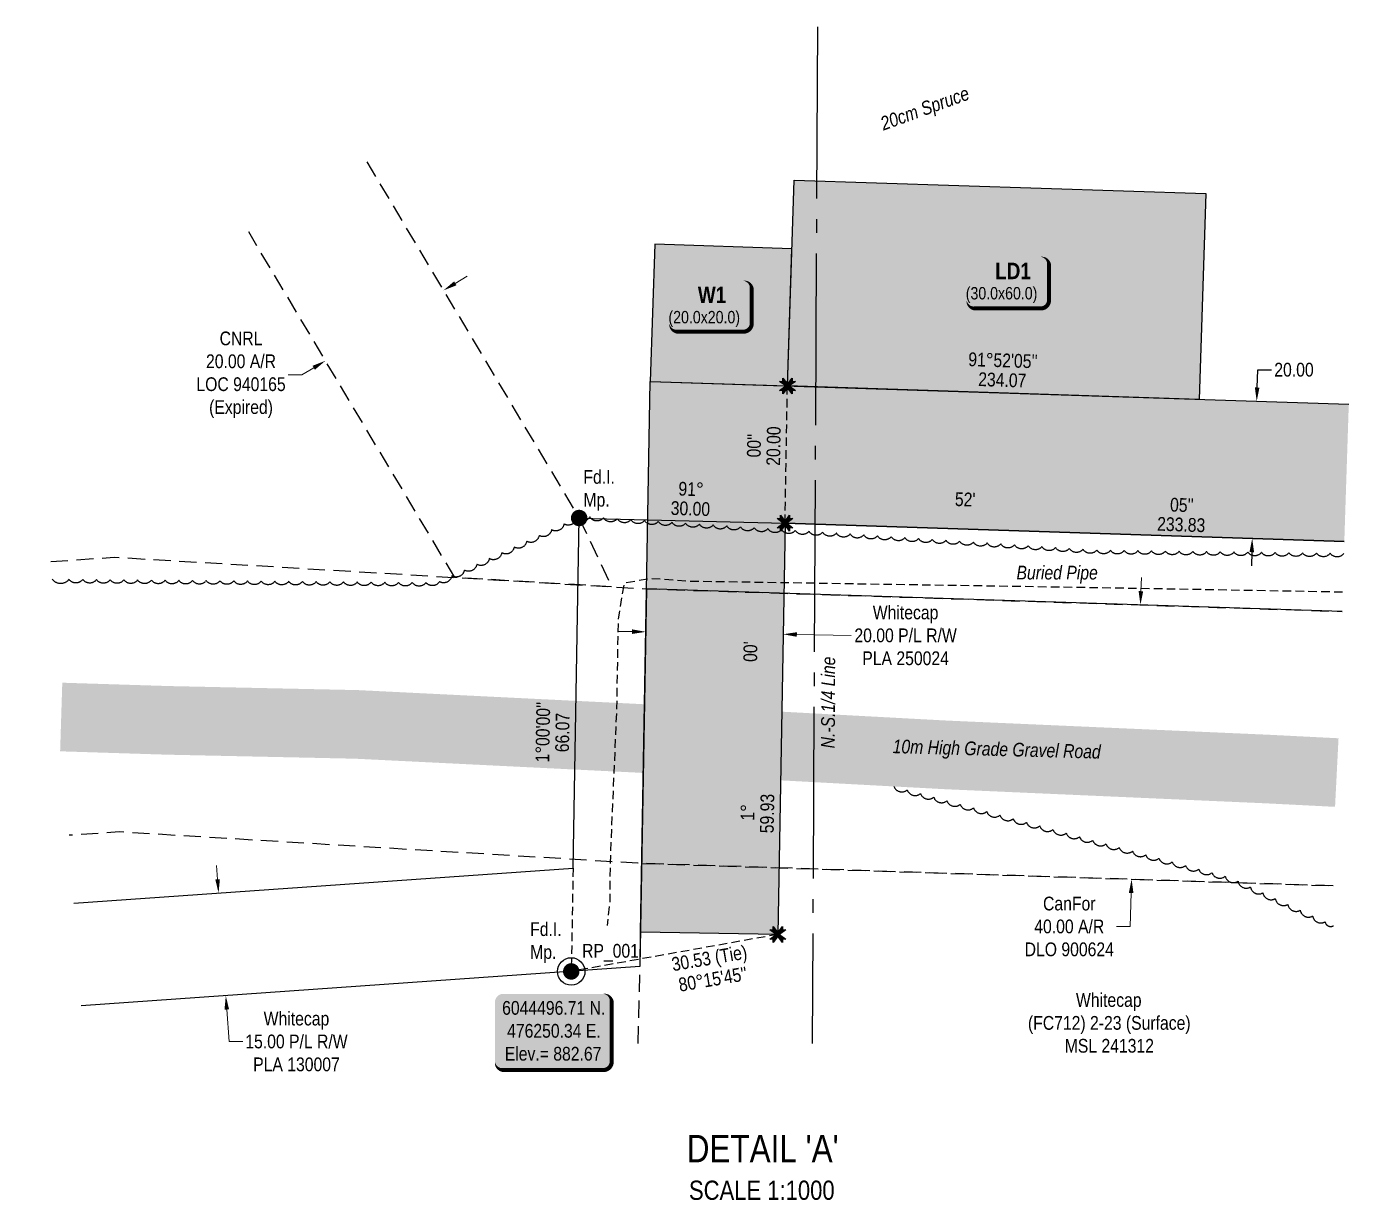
# Model space of a CAD drawing. Extents: x 474266 to 483948, y 6041075 to 6045149.
# Drawn here: x 474267 to 475245, y 6042500 to 6043355 of the extents above; entities that cross this region are included whole.
import ezdxf
from ezdxf.enums import TextEntityAlignment as Align

# ---------------------------------------------------------------- set-up
doc = ezdxf.new("R2010")
doc.units = 0
doc.header["$LTSCALE"] = 5
doc.header["$PDSIZE"] = 0.5
for name, pattern in [('0', [1, 1, 0]), ('foc-ACCESSROAD', [3.75, 2.5, -1.25]), ('foc-QUARTERLINE', [33, 25, -3, 2, -3]), ('foc-TIELINE', [1.875, 1.25, -0.625]), ('foc-TOPO', [1, 0.2, -0.8]), ('foc-TRAV', [1.875, 1.25, -0.625]), ('UG_PIPE', [1.875, 1.25, -0.625])]:
    doc.linetypes.add(name, pattern=pattern)
doc.layers.get('Defpoints').update_dxf_attribs({"color": 9})
for name, color, linetype in [('35', 37, 'Continuous'), ('AS-PIPE-UG', 44, 'UG_PIPE'), ('AS-PIPE-UG-T', 44, 'Continuous'), ('AS-ROADS', 254, 'Continuous'), ('C-RW', 13, 'Continuous'), ('C-WS', 13, 'foc-ACCESSROAD'), ('DETAIL-T', 7, 'Continuous'), ('F-AR', 190, 'foc-ACCESSROAD'), ('L-BD', 7, 'Continuous'), ('L-BD1', 253, 'Continuous'), ('L-MON', 1, 'Continuous'), ('L-QSEC', 8, 'foc-QUARTERLINE'), ('L-TIE', 7, 'foc-TIELINE'), ('P-PROPOSED', 10, 'Continuous'), ('P-PROPOSED-H', 21, 'Continuous'), ('P-TEMP-BLOCKS', 250, 'Continuous'), ('P-TEMP-H', 41, 'Continuous'), ('P-TEMP_LOG DECK', 46, 'Continuous'), ('P-TEMP_WORKSPACE', 46, 'Continuous'), ('P-TRAV', 4, 'foc-TRAV'), ('P-TXT', 4, 'Continuous'), ('T-BUSH', 110, '0'), ('T-BUSH-T', 110, 'Continuous'), ('T-GENERAL', 48, 'foc-TOPO')]:
    doc.layers.add(name, color=color, linetype=linetype)
doc.layers.add('C-RW-T', color=13, linetype='Continuous', lineweight=9)
doc.layers.add('F-AR-T', color=190, linetype='Continuous', lineweight=9)
doc.styles.add('80', font='ARIALN.TTF', dxfattribs={"height": 10})
doc.styles.add('80CG', font='ARIALN.TTF', dxfattribs={"height": 10})
doc.styles.add('80L', font='ARIALN.TTF', dxfattribs={"height": 10})
doc.styles.add('BOLD', font='ARIALNB.TTF')
doc.dimstyles.new('Compass 5 000', dxfattribs={"dimscale": 5, "dimtxt": 9, "dimasz": 2, "dimexe": 0.2, "dimexo": 0.0625, "dimgap": 0.5, "dimtad": 0, "dimtih": 1, "dimtoh": 1, "dimzin": 0, "dimdsep": 46, "dimtxsty": '80CG', "dimcen": 0.1, "dimse1": 1, "dimse2": 1, "dimclrd": 256, "dimclrt": 256, "dimaunit": 1, "dimadec": 4, "dimazin": 0, "dimtfac": 0.06, "dimtofl": 0, "dimtmove": 0, "dimatfit": 1, "dimfxl": 0.2, "dimtolj": 1, "dimtzin": 0, "dimlwd": -1, "dimarcsym": 0})

# ---------------------------------------------------------------- blocks, each defined once
blk = doc.blocks.new('fdia')
at = {"color": 255, "const_width": 1}
blk.add_lwpolyline([(-0.5, 0, 1), (0.5, 0, 1)], format="xyb", close=True, dxfattribs=at)
blk = doc.blocks.new('Fdiaa')
blk.add_blockref('fdia', (0, 0))
blk = doc.blocks.new('fdib')
at = {"color": 1, "const_width": 1.6}
blk.add_lwpolyline([(-0.3999999999996362, 0, 0.9999999999999998), (0.3999999999996362, 0, 1)], format="xyb", close=True, dxfattribs=at)
at = {"color": 1}
blk.add_circle((0, 0), 0.8, dxfattribs=at)
blk = doc.blocks.new('Fdibb')
blk.add_blockref('fdib', (0, 0))
blk = doc.blocks.new('fdicc')
for name in ['Fdibb', 'Fdiaa']:
    blk.add_blockref(name, (0, 0))
blk = doc.blocks.new('FDI')
blk.add_blockref('fdicc', (0, 0))
blk = doc.blocks.new('*U462')
at = {"true_color": 0xff8aff}
h = blk.add_hatch(color=211, dxfattribs=at)
edge = h.paths.add_edge_path()
edge.add_line((-23.99999999999998, -19.063582085073), (23.99999999999998, -19.063582085073))
edge.add_arc((23.99999999999999, -13.06358208507299), 6.000000000000004, 269.9999999999999, 359.9999999999999)
edge.add_line((29.99999999999999, -13.063582085073), (29.99999999999998, 12.5))
edge.add_arc((23.99999999999998, 12.5), 6, 0, 90)
edge.add_line((23.99999999999998, 18.5), (-23.99999999999998, 18.5))
edge.add_arc((-23.99999999999998, 12.5), 6, 90, 180)
edge.add_line((-29.99999999999998, 12.5), (-29.99999999999998, -13.063582085073))
edge.add_arc((-23.99999999999998, -13.063582085073), 5.999999999999996, 180, 269.9999999999999)
at = {"color": 250, "flags": 128}
blk.add_lwpolyline([(-23.99999999999998, -19.063582085073, 3, 3, 0), (23.99999999999998, -19.063582085073, 3, 3, 0.414213562373095), (29.99999999999999, -13.063582085073, 3, 3, 0), (29.99999999999998, 12.5, 3, 0, 0.414213562373095), (23.99999999999998, 18.5, 0, 0, 0), (-23.99999999999998, 18.5, 0, 0, 0.414213562373095), (-29.99999999999998, 12.5, 0, 0, 0), (-29.99999999999998, -13.063582085073, 0, 3, 0.414213562373095)], format="xyseb", close=True, dxfattribs=at)
at = {"flags": 128}
blk.add_lwpolyline([(11.98110648809906, -12.73524397227385, 0, 7.5, 0), (-3.398394867633905e-15, -3.944304526105059e-31, 0, 0, 0)], format="xyseb", dxfattribs=at)
at = {"color": 250}
for tag, p, height, style in [('TEMP_AREA_W1_001', (-9.212824010914055, 2.244292974654144), 12, 'BOLD'), ('ENTER_TEXT_001', (-30.65893587994544, -12.47010782646594), 9, '80')]:
    blk.add_attdef(tag, p, '', height=height, dxfattribs=dict(at, style=style))
blk = doc.blocks.new('*U461')
at = {"true_color": 0xff8aff}
h = blk.add_hatch(color=211, dxfattribs=at)
edge = h.paths.add_edge_path()
edge.add_line((-23.99999999999998, -18.54653462115676), (23.99999999999998, -18.54653462115676))
edge.add_arc((23.99999999999999, -12.54653462115676), 6.000000000000004, 269.9999999999999, 359.9999999999999)
edge.add_line((29.99999999999999, -12.54653462115676), (29.99999999999998, 12.5))
edge.add_arc((23.99999999999998, 12.5), 6, 0, 90)
edge.add_line((23.99999999999998, 18.5), (-23.99999999999998, 18.5))
edge.add_arc((-23.99999999999998, 12.5), 6, 90, 180)
edge.add_line((-29.99999999999998, 12.5), (-29.99999999999998, -12.54653462115676))
edge.add_arc((-23.99999999999998, -12.54653462115676), 5.999999999999996, 180, 269.9999999999999)
at = {"color": 250, "flags": 128}
blk.add_lwpolyline([(-23.99999999999998, -18.54653462115676, 3, 3, 0), (23.99999999999998, -18.54653462115676, 3, 3, 0.414213562373095), (29.99999999999999, -12.54653462115676, 3, 3, 0), (29.99999999999998, 12.5, 3, 0, 0.414213562373095), (23.99999999999998, 18.5, 0, 0, 0), (-23.99999999999998, 18.5, 0, 0, 0.414213562373095), (-29.99999999999998, 12.5, 0, 0, 0), (-29.99999999999998, -12.54653462115676, 0, 3, 0.414213562373095)], format="xyseb", close=True, dxfattribs=at)
at = {"flags": 128}
blk.add_lwpolyline([(14.59638179047706, -8.169087392160979, 0, 7.499999999999999, 0), (-3.398394867633905e-15, -3.944304526105059e-31, 0, 0, 0)], format="xyseb", dxfattribs=at)
at = {"color": 250}
for tag, p, height, style in [('TEMP_AREA_W1_001', (-9.212824010914055, 2.244292974654144), 12, 'BOLD'), ('ENTER_TEXT_001', (-30.65893587994544, -12.47010782646594), 9, '80')]:
    blk.add_attdef(tag, p, '', height=height, dxfattribs=dict(at, style=style))
blk = doc.blocks.new('*D463')
at = {"layer": 'Defpoints', "color": 0, "transparency": 16777216}
for p in [(474538.038735053, 6043216.008201455), (474452.1661944874, 6043164.785791829), (474483.9261412234, 6043111.541375284)]:
    blk.add_point(p, dxfattribs=at)
at = {"layer": 'F-AR-T', "transparency": 16777216}
for p, q in [((474578.3868683716, 6043167.886582117), (474586.9750549537, 6043173.009379325)), ((474475.3379546413, 6043106.418578076), (474466.7497680574, 6043101.295780867)), ((474466.7497680574, 6043101.295780867), (474456.7497680569, 6043101.295780867))]:
    blk.add_line(p, q, dxfattribs=at)
for points in [[(474577.5330688367, 6043169.317946548), (474579.2406679066, 6043166.455217686), (474569.7986817895, 6043162.763784909)], [(474474.4841551064, 6043107.849942507), (474476.1917541763, 6043104.987213646), (474483.9261412234, 6043111.541375284)]]:
    blk.add_solid(points, dxfattribs=at)
at = {"layer": 'F-AR-T', "transparency": 16777216, "insert": (474422.4148430913, 6043101.295780868), "char_height": 10, "attachment_point": 5, "style": '80CG'}
blk.add_mtext('\\A1;CNRL\\P20.00 A/R\\PLOC 940165\\P(Expired)', dxfattribs=at)
blk = doc.blocks.new('*D464')
at = {"layer": 'Defpoints', "color": 0, "transparency": 16777216}
for p in [(474947.2453943085, 6042937.964466412), (474940.7976373789, 6042738.218629106), (475070.7241701185, 6042734.024625801)]:
    blk.add_point(p, dxfattribs=at)
at = {"layer": 'F-AR-T', "transparency": 16777216}
for p, q in [((475077.4945570665, 6042943.765257246), (475077.8171870849, 6042953.760051385)), ((475070.4015401001, 6042724.029831663), (475069.6126846004, 6042699.591782274)), ((475069.6126846004, 6042699.591782274), (475059.6126846004, 6042699.591782274))]:
    blk.add_line(p, q, dxfattribs=at)
for points in [[(475075.8287580434, 6042943.819028916), (475079.1603560896, 6042943.711485576), (475077.1719270481, 6042933.770463107)], [(475068.735741077, 6042724.083603333), (475072.0673391232, 6042723.976059993), (475070.7241701185, 6042734.024625801)]]:
    blk.add_solid(points, dxfattribs=at)
at = {"layer": 'F-AR-T', "transparency": 16777216, "insert": (475025.3425618178, 6042699.591782274), "char_height": 10, "attachment_point": 5, "style": '80CG'}
blk.add_mtext('\\A1;CanFor\\P40.00 A/R\\PDLO 900624', dxfattribs=at)
blk = doc.blocks.new('*D465')
at = {"layer": 'C-RW-T', "transparency": 16777216}
for p, q in [((474405.3655132428, 6042733.934232297), (474404.6623561357, 6042743.909480168)), ((474412.0433751137, 6042639.199603665), (474413.6901565494, 6042615.837750611)), ((474413.6901565494, 6042615.837750611), (474423.6901565494, 6042615.837750611))]:
    blk.add_line(p, q, dxfattribs=at)
for points in [[(474407.0280545545, 6042734.051425149), (474403.702971931, 6042733.817039447), (474406.0686703499, 6042723.958984426)], [(474413.7059164254, 6042639.316796516), (474410.3808338019, 6042639.082410814), (474411.3402180066, 6042649.174851536)]]:
    blk.add_solid(points, dxfattribs=at)
at = {"layer": 'Defpoints', "color": 0, "transparency": 16777216}
for p in [(474562.5279428592, 6042734.987828107), (474567.799490516, 6042660.203695216), (474411.3402180066, 6042649.174851536)]:
    blk.add_point(p, dxfattribs=at)
at = {"layer": 'C-RW-T', "transparency": 16777216, "insert": (474462.7761047081, 6042615.837750612), "char_height": 10, "attachment_point": 5, "style": '80CG'}
blk.add_mtext('\\A1;Whitecap\\P15.00 P/L R/W\\PPLA 130007', dxfattribs=at)
blk = doc.blocks.new('TEMP')
h = blk.add_hatch(color=255)
h.dxf.hatch_style = 1
h.paths.add_polyline_path([(-5.274161e-10, 0.2514284397220763), (-0.6656854269836912, 1.152061669657268), (-0.6656854269836914, 0.6656854303339061), (-1.152061663105632, 0.6656854303339061), (-0.2514284404497629, 5.273253e-10), (-1.152061661774314, -0.665685419564579), (-0.6656854224511335, -0.6656854195645793), (-0.6656854224511335, -1.152061655686338), (-5.273251e-10, -0.2514284436956587), (0.6656854183820542, -1.152061663420681), (0.6656854183820542, -0.6656854208922597), (1.152061656810019, -0.6656854053035205), (0.2514284429676993, 5.273253e-10), (1.152061671303363, 0.6656854258011663), (0.6656854287749412, 0.6656854258011663), (0.6656854131859291, 1.15206166422904)])
h.paths.add_polyline_path([(0.5656854229146121, 0.8485281473411305), (0.5656854319800914, 0.5656854258011663), (0.8485281444547581, 0.5656854258011663), (0.0831890339399251, 0), (0.8485281399220186, -0.5656854150320215), (0.5656854183820542, -0.5656854240973189), (0.5656854183820542, -0.8485281365719859), (0, -0.08318903609469999), (-0.5656854224511337, -0.8485281320390644), (-0.5656854224511337, -0.5656854195645792), (-0.8485281349258001, -0.5656854195645794), (-0.0831890328488955, 0), (-0.8485281394583584, 0.5656854303339058), (-0.5656854269836913, 0.5656854303339061), (-0.5656854269836913, 0.8485281428085727), (0, 0.0831890306941206)], flags=16)
h = blk.add_hatch(color=1)
h.dxf.hatch_style = 1
h.paths.add_polyline_path([(0, 0.0831890306941205), (-0.5656854269836911, 0.8485281428085727), (-0.5656854269836912, 0.5656854303339061), (-0.8485281394583578, 0.5656854303339061), (-0.0831890328488953, -1e-16), (-0.8485281349258001, -0.5656854195645793), (-0.5656854224511337, -0.5656854195645793), (-0.5656854224511337, -0.848528132039064), (0, -0.08318903609469999), (0.5656854183820542, -0.8485281365719856), (0.5656854183820542, -0.5656854240973191), (0.8485281399220184, -0.5656854150320213), (0.0831890339399251, -1e-16), (0.8485281444547581, 0.5656854258011663), (0.5656854319800914, 0.5656854258011663), (0.5656854229146121, 0.8485281473411308)])
at = {"color": 1}
for p, q in [((-0.0831890328488953, 0), (0.0831890339399252, 0)), ((0, 0.0831890306941205), (0, -0.08318903609469999))]:
    blk.add_line(p, q, dxfattribs=at)
at = {"color": 255, "flags": 128}
blk.add_lwpolyline([(-0.251428440449763, 5.27325e-10), (-1.152061663105632, 0.6656854303339061), (-0.6656854269836914, 0.6656854303339061), (-0.6656854269836914, 1.152061669657268), (-5.274159999999999e-10, 0.2514284397220763), (0.6656854131859291, 1.15206166422904), (0.6656854287749412, 0.6656854258011663), (1.152061671303363, 0.6656854258011663), (0.2514284429676991, 5.27325e-10), (1.152061656810019, -0.6656854053035204), (0.6656854183820542, -0.6656854208922596), (0.6656854183820542, -1.152061663420681), (-5.27325e-10, -0.2514284436956586), (-0.6656854224511335, -1.152061655686338), (-0.6656854224511335, -0.6656854195645793), (-1.152061661774314, -0.6656854195645793)], close=True, dxfattribs=at)
at = {"color": 1, "flags": 128}
blk.add_lwpolyline([(-0.0831890328488953, 0), (-0.8485281394583578, 0.5656854303339061), (-0.5656854269836913, 0.5656854303339061), (-0.5656854269836913, 0.8485281428085727), (0, 0.0831890306941205), (0.5656854229146121, 0.8485281473411305), (0.5656854319800914, 0.5656854258011663), (0.8485281444547581, 0.5656854258011663), (0.0831890339399252, 0), (0.8485281399220184, -0.5656854150320214), (0.5656854183820542, -0.5656854240973189), (0.5656854183820542, -0.8485281365719856), (0, -0.08318903609469999), (-0.5656854224511335, -0.848528132039064), (-0.5656854224511335, -0.5656854195645792), (-0.8485281349258001, -0.5656854195645792)], close=True, dxfattribs=at)
blk = doc.blocks.new('*D564')
at = {"layer": 'Defpoints', "color": 0, "transparency": 16777216}
for p in [(475161.7921427728, 6043082.043073703), (475169.7410726629, 6043081.783894682), (475166.4839637379, 6042981.889503478)]:
    blk.add_point(p, dxfattribs=at)
at = {"layer": 'P-TXT', "transparency": 16777216}
for p, q in [((475162.1180248285, 6043092.037762336), (475162.5391341242, 6043104.953037109)), ((475162.5391341242, 6043104.953037109), (475172.5391341242, 6043104.953037109)), ((475158.2091517923, 6042972.153993865), (475157.8832697367, 6042962.159305231))]:
    blk.add_line(p, q, dxfattribs=at)
for points in [[(475160.4522433894, 6043092.092076013), (475163.7838062674, 6043091.983448661), (475161.7921427728, 6043082.043073703)], [(475156.5433703533, 6042972.208307541), (475159.8749332313, 6042972.099680189), (475158.535033848, 6042982.148682498)]]:
    blk.add_solid(points, dxfattribs=at)
at = {"layer": 'P-TXT', "transparency": 16777216, "insert": (475188.9306757345, 6043104.953037109), "char_height": 10, "attachment_point": 5, "style": '80CG'}
blk.add_mtext('\\A1;20.00', dxfattribs=at)
blk = doc.blocks.new('*U577')
h = blk.add_hatch(color=254)
edge = h.paths.add_edge_path()
edge.add_line((-36.49999999999998, -28.5), (36.49999999999998, -28.5))
edge.add_arc((36.49999999999999, -22.49999999999999), 6.000000000000007, 269.9999999999999, 359.9999999999999)
edge.add_line((42.49999999999999, -22.5), (42.49999999999999, 21))
edge.add_arc((36.49999999999999, 20.99999999999999), 6.000000000000007, 6.785183320455494e-14, 90.00000000000007)
edge.add_line((36.49999999999998, 27), (-36.49999999999998, 27))
edge.add_arc((-36.49999999999999, 20.99999999999999), 6.000000000000007, 89.99999999999993, 179.9999999999999)
edge.add_line((-42.49999999999999, 21), (-42.49999999999999, -22.5))
edge.add_arc((-36.49999999999999, -22.49999999999999), 6.000000000000007, 180, 270.0000000000001)
at = {"color": 1, "flags": 128}
blk.add_lwpolyline([(-36.49999999999998, -28.5, 3, 3, 0), (36.49999999999998, -28.5, 3, 3, 0.4142135623730951), (42.49999999999999, -22.5, 3, 3, 0), (42.49999999999999, 21, 3, 0, 0.4142135623730951), (36.49999999999998, 27, 0, 0, 0), (-36.49999999999998, 27, 0, 0, 0.4142135623730951), (-42.49999999999999, 21, 0, 0, 0), (-42.49999999999999, -22.5, 0, 3, 0.4142135623730951)], format="xyseb", close=True, dxfattribs=at)
blk.add_lwpolyline([(41.58998544887412, 18.08389513065439, 0, 10, 0), (0, 0, 5, 5, 0)], format="xyseb", dxfattribs=at)
at = {"color": 1, "style": '80'}
blk.add_attdef('ENTER_TEXT_001', (-35.98567530695772, -4.996589358799454), '', height=10, dxfattribs=at)
blk = doc.blocks.new('*D619')
at = {"layer": 'C-RW-T', "transparency": 16777216}
for p, q in [((474707.1029048976, 6042914.305993397), (474697.1044267948, 6042914.480451492)), ((474827.0321271245, 6042912.213412569), (474866.648846368, 6042911.522161632))]:
    blk.add_line(p, q, dxfattribs=at)
for points in [[(474707.1319812468, 6042915.972406414), (474707.0738285485, 6042912.639580379), (474717.1013830005, 6042914.131535302)], [(474827.0612034736, 6042913.879825586), (474827.0030507754, 6042910.546999551), (474817.0336490217, 6042912.387870663)]]:
    blk.add_solid(points, dxfattribs=at)
at = {"layer": 'Defpoints', "color": 0, "transparency": 16777216}
for p in [(474717.2776019107, 6042924.230928625), (474817.2098679319, 6042922.487263985), (474817.0336490217, 6042912.387870663)]:
    blk.add_point(p, dxfattribs=at)
at = {"layer": 'C-RW-T', "transparency": 16777216, "insert": (474906.1884098059, 6042911.522161632), "char_height": 10, "attachment_point": 5, "style": '80CG'}
blk.add_mtext('\\A1;Whitecap\\P20.00 P/L R/W\\PPLA 250024', dxfattribs=at)

msp = doc.modelspace()

# ---------------------------------------------------------------- hatches: boundary and pattern name
at = {"layer": 'P-PROPOSED-H'}
h = msp.add_hatch(color=256, dxfattribs=at)
h.dxf.hatch_style = 1
h.paths.add_polyline_path([(475225.5611542136, 6042979.963260734), (474818.444351245, 6042993.237517221), (474813.2199607783, 6042693.819173628), (474713.2876947565, 6042695.562838282), (474720.2823637144, 6043096.438731166), (475228.8182631385, 6043079.857651921)])
at = {"layer": 'P-TEMP-H'}
h = msp.add_hatch(color=256, dxfattribs=at)
h.dxf.hatch_style = 1
h.paths.add_polyline_path([(474820.1767549502, 6043093.181622236), (474825.0624183536, 6043243.023209096), (475124.7455920545, 6043233.251882311), (475119.8599286524, 6043083.410295466)])
h = msp.add_hatch(color=256, dxfattribs=at)
h.dxf.hatch_style = 1
h.paths.add_polyline_path([(474720.2823637144, 6043096.438731166), (474820.1767549502, 6043093.181622236), (474823.4338638778, 6043193.076013471), (474723.5394726421, 6043196.333122401)])

# ---------------------------------------------------------------- linework, layer by layer
at = {"layer": '35', "color": 3}
msp.add_circle((474662.8062399742, 6042666.900738931), 9.994747700000143, dxfattribs=at)
at = {"layer": 'AS-PIPE-UG', "flags": 128}
msp.add_lwpolyline([(475224.3554198467, 6042943.038423692), (475034.7512399742, 6042946.380738958), (474748.0312399741, 6042950.930738965), (474720.2362399743, 6042952.920738951), (474701.196239974, 6042949.445738957), (474696.8962399741, 6042922.785738941), (474695.7962399741, 6042858.690738954), (474693.7062399755, 6042809.275738948), (474691.7862399741, 6042763.930738946), (474691.0462399746, 6042743.080738944), (474690.8962399738, 6042718.115738964), (474688.9462399743, 6042700.370738945)], dxfattribs=at)
at = {"layer": 'AS-ROADS', "const_width": 49.97373850000076, "flags": 128}
msp.add_lwpolyline([(475220.089517201, 6042811.694470739), (475170.2862399742, 6042814.220738946), (474935.7512399738, 6042824.550738933), (474710.666239974, 6042836.680738954), (474506.4912399741, 6042846.755738932), (474369.3012399744, 6042849.690738957), (474291.5166626031, 6042852.137093376)], dxfattribs=at)
at = {"layer": 'C-RW'}
for points in [[(474300.7815218841, 6042716.562381716), (474664.1190366407, 6042742.139258303), (474668.5662399745, 6042997.015738966), (474818.444351245, 6042993.237517273), (475225.5611542136, 6042979.963260751)], [(475223.8987882392, 6042928.979077909), (474717.6473457363, 6042945.42155066), (474712.8491351589, 6042670.428272073), (474306.0548306772, 6042641.753264693)]]:
    msp.add_lwpolyline(points, dxfattribs=at)
at = {"layer": 'C-WS', "flags": 128}
msp.add_lwpolyline([(474711.5026725129, 6042614.489935424), (474712.8491351589, 6042670.428272073), (474714.1596228508, 6042745.534460331), (475217.413098358, 6042729.289535642)], dxfattribs=at)
at = {"layer": 'F-AR'}
msp.add_lwpolyline([(474513.9213651911, 6043256.471107864), (474668.5662399745, 6042997.015738966), (474692.1450452928, 6042946.941161337), (474578.0539098515, 6042953.739532587), (474428.0179174282, 6043205.269515936)], dxfattribs=at)
at = {"layer": 'F-AR', "flags": 128}
for points in [[(474283.9252390141, 6042965.268940985), (474330.1369819288, 6042968.512208026), (474717.6473457363, 6042945.42155066), (475223.8987882392, 6042928.979077909)], [(475217.4098484322, 6042729.189472843), (474711.1584059297, 6042745.631945614), (474333.7701359857, 6042768.44231414), (474297.2970158407, 6042765.994878578)]]:
    msp.add_lwpolyline(points, dxfattribs=at)
at = {"layer": 'L-QSEC'}
msp.add_line((474841.9987822191, 6043354.608605715), (474838.2337112367, 6042614.489935425), dxfattribs=at)
at = {"layer": 'L-TIE'}
msp.add_line((474813.2199607783, 6042693.81917368), (474662.8062399742, 6042666.900738931), dxfattribs=at)
at = {"layer": 'P-PROPOSED', "flags": 128}
msp.add_lwpolyline([(475225.5611542136, 6042979.963260751), (474818.444351245, 6042993.237517273), (474813.2199607783, 6042693.81917368), (474713.2876947565, 6042695.562838299), (474720.2823637144, 6043096.438731218), (475228.8182631385, 6043079.857651973)], dxfattribs=at)
at = {"layer": 'P-TEMP_LOG DECK'}
msp.add_lwpolyline([(474820.1767549502, 6043093.181622288), (474825.0624183536, 6043243.023209131), (475124.7455920545, 6043233.251882346), (475119.8599286524, 6043083.410295518)], close=True, dxfattribs=at)
at = {"layer": 'P-TEMP_WORKSPACE'}
msp.add_lwpolyline([(474720.2823637144, 6043096.438731218), (474820.1767549502, 6043093.181622288), (474823.4338638778, 6043193.076013506), (474723.5394726421, 6043196.333122453)], close=True, dxfattribs=at)
at = {"layer": 'P-TRAV'}
for p, q in [((474818.444351245, 6042993.237517273), (474820.1882159365, 6043093.181248603)), ((474664.1190366402, 6042742.139258303), (474662.8062399742, 6042666.900738931))]:
    msp.add_line(p, q, dxfattribs=at)
at = {"layer": 'T-BUSH', "flags": 128}
for points in [[(475225.214283684, 6042971.243804644, -0.52056705), (475215.2204325869, 6042971.377677117, -0.52056705), (475205.2265814896, 6042971.511549543, -0.52056705), (475195.2327303923, 6042971.645422015, -0.52056705), (475185.2388792965, 6042971.779294441, -0.52056705), (475175.2450281978, 6042971.91316689, -0.52056705), (475165.2511771006, 6042972.04703934, -0.52056705), (475155.2573260033, 6042972.180911789, -0.52056705), (475145.2634749061, 6042972.314784262, -0.52056705), (475135.2696238089, 6042972.448656688, -0.52056705), (475125.2757727116, 6042972.582529161, -0.52056705), (475115.2819216143, 6042972.716401586, -0.52056705), (475105.2880705171, 6042972.850274035, -0.52056705), (475095.2942194198, 6042972.984146485, -0.52056705), (475085.3003683226, 6042973.118018934, -0.52056705), (475075.3065172268, 6042973.251891407, -0.52056705), (475065.3126661281, 6042973.385763832, -0.52056705), (475055.3188150309, 6042973.519636306, -0.52056705), (475045.3249639336, 6042973.653508731, -0.52056705), (475035.3495117803, 6042974.252925924, -0.52056705), (475025.3762663563, 6042974.908179537, -0.52056705), (475015.4030209322, 6042975.563433152, -0.52056705), (475005.4297755082, 6042976.218686765, -0.52056705), (474995.4565300841, 6042976.873940379, -0.52056705), (474985.4832846601, 6042977.529193993, -0.52056705), (474975.5100392361, 6042978.184447631, -0.52056705), (474965.5367938135, 6042978.839701245, -0.52056705), (474955.563548388, 6042979.494954859, -0.52056705), (474945.590302964, 6042980.150208472, -0.52056705), (474935.6170575399, 6042980.805462087, -0.52056705), (474925.6438121159, 6042981.4607157, -0.52056705), (474915.6705666918, 6042982.115969314, -0.52056705), (474905.6973212679, 6042982.771222929, -0.52056705), (474895.7240758438, 6042983.426476519, -0.52056705), (474885.7508304197, 6042984.081730133, -0.52056705), (474875.7775849957, 6042984.736983746, -0.52056705), (474865.8043395716, 6042985.392237361, -0.52056705), (474855.8310941476, 6042986.047490974, -0.52056705), (474845.8578487236, 6042986.702744588, -0.52056705), (474835.8846032995, 6042987.357998202, -0.52056705), (474825.9113578755, 6042988.013251816, -0.52056705), (474815.9381124515, 6042988.668505429, -0.52056705), (474805.9648670289, 6042989.323759044, -0.52056705), (474795.9916216034, 6042989.979012657, -0.52056705), (474786.0183761793, 6042990.634266271, -0.52056705), (474776.0451307553, 6042991.289519886, -0.52056705), (474766.0718853312, 6042991.944773523, -0.52056705), (474756.0986399073, 6042992.600027137, -0.52056705), (474746.1253944832, 6042993.255280751, -0.52056705), (474736.1521490591, 6042993.910534365, -0.52056705), (474726.1789036351, 6042994.565787978, -0.52056705), (474716.2056582111, 6042995.221041593, -0.52056705), (474706.232412787, 6042995.876295206, -0.52056705), (474696.259167363, 6042996.53154882, -0.52056705), (474686.285921939, 6042997.186802411, -0.52056705), (474676.3126765164, 6042997.842056025, -0.52056705), (474666.6418840596, 6042996.871532766, -0.52056705), (474657.5715273764, 6042992.673484287, -0.52056705), (474648.5011706947, 6042988.475435762, -0.52056705), (474639.43081401, 6042984.27738726, -0.52056705), (474630.3604573268, 6042980.079338757, -0.52056705), (474621.2901006436, 6042975.881290256, -0.52056705), (474612.2197439604, 6042971.683241777, -0.52056705), (474603.1493872771, 6042967.485193252, -0.52056705), (474594.079030594, 6042963.287144773, -0.52056705), (474585.0086739107, 6042959.089096247, -0.52056705), (474575.9383172275, 6042954.891047769, -0.52056705), (474566.8679605443, 6042950.692999243, -0.52056705), (474557.0426104436, 6042950.00091659, -0.52056705), (474547.0482913397, 6042950.093475951, -0.52056705), (474537.0539722357, 6042950.186035335, -0.52056705), (474527.0596531318, 6042950.278594672, -0.52056705), (474517.0653340278, 6042950.371154033, -0.52056705), (474507.0710149239, 6042950.463713417, -0.52056705), (474497.07669582, 6042950.556272754, -0.52056705), (474487.082376716, 6042950.648832138, -0.52056705), (474477.0880576121, 6042950.741391499, -0.52056705), (474467.0937385081, 6042950.833950835, -0.52056705), (474457.0994194042, 6042950.926510219, -0.52056705), (474447.1051003003, 6042951.01906958, -0.52056705), (474437.1107811963, 6042951.111628917, -0.52056705), (474427.1164620924, 6042951.204188301, -0.52056705), (474417.1221429884, 6042951.296747657, -0.52056705), (474407.1278238845, 6042951.389306999, -0.52056705), (474397.1335047805, 6042951.481866383, -0.52056705), (474387.1391856766, 6042951.57442572, -0.52056705), (474377.1448665726, 6042951.666985081, -0.52056705), (474367.1505474702, 6042951.759544465, -0.52056705), (474357.1562283647, 6042951.852103801, -0.52056705), (474347.1619092623, 6042951.944663162, -0.52056705), (474337.1675901568, 6042952.037222547, -0.52056705), (474327.1732710544, 6042952.129781883, -0.52056705), (474317.178951949, 6042952.222341244, -0.52056705), (474307.1846328465, 6042952.314900628, -0.52056705), (474297.1903137411, 6042952.407459965, -0.52056705), (474285.0096669686, 6042952.520267338, -0.52056705)], [(474897.7424303729, 6042801.609644241, 0.52056705), (474907.3881137259, 6042798.991290872, 0.52056705), (474917.0337970789, 6042796.372937527, 0.52056705), (474926.679480432, 6042793.754584181, 0.52056705), (474936.325163785, 6042791.136230861, 0.52056705), (474945.9708471381, 6042788.517877492, 0.52056705), (474955.6165304911, 6042785.899524147, 0.52056705), (474965.2622138442, 6042783.281170801, 0.52056705), (474974.9078971972, 6042780.66281748, 0.52056705), (474984.5535805502, 6042778.044464111, 0.52056705), (474994.1992639033, 6042775.426110766, 0.52056705), (475003.8449472563, 6042772.807757421, 0.52056705), (475013.4906306093, 6042770.1894041, 0.52056705), (475023.1363139639, 6042767.571050731, 0.52056705), (475032.7819973154, 6042764.952697386, 0.52056705), (475042.4276806684, 6042762.334344041, 0.52056705), (475052.0733640215, 6042759.715990719, 0.52056705), (475061.7190473745, 6042757.097637352, 0.52056705), (475071.3647307276, 6042754.479284006, 0.52056705), (475081.0104140806, 6042751.860930685, 0.52056705), (475090.6560974336, 6042749.24257734, 0.52056705), (475100.3017807867, 6042746.624223971, 0.52056705), (475109.9474641397, 6042744.005870625, 0.52056705), (475119.5931474927, 6042741.387517304, 0.52056705), (475129.2388308458, 6042738.76916396, 0.52056705), (475138.8845141988, 6042736.150810591, 0.52056705), (475148.1750905209, 6042732.561866209, 0.52056705), (475157.2330669827, 6042728.337171664, 0.52056705), (475166.2910434445, 6042724.112477094, 0.52056705), (475175.3490199063, 6042719.887782549, 0.52056705), (475184.4069963681, 6042715.663088003, 0.52056705), (475193.4649728299, 6042711.438393481, 0.52056705), (475202.5229492916, 6042707.213698936, 0.52056705), (475211.5809257535, 6042702.989004366, 0.52056705), (475217.6461592457, 6042700.160143089, 0.52056705)]]:
    msp.add_lwpolyline(points, format="xyb", dxfattribs=at)

# ---------------------------------------------------------------- block references
at = {"layer": 'DETAIL-T'}
ref = msp.add_blockref('*U577', (474649.7669808376, 6042623.598157448), dxfattribs=dict(at, xscale=0.99947477, yscale=0.99947477, zscale=0.99947477))
ref.add_attrib('ENTER_TEXT_001', '6044496.71 N.', (474612.4912079523, 6042635.364370776), dxfattribs={"layer": '0', "color": 1, "height": 9.994747700000074, "style": '80'})
ref.add_attrib('ENTER_TEXT_002', '476250.34 E.', (474616.1284507204, 6042618.665551745), dxfattribs={"layer": '0', "color": 1, "height": 9.994747700000074, "style": '80'})
ref.add_attrib('ENTER_TEXT_003', 'Elev.= 882.67', (474614.4103904063, 6042601.966732714), dxfattribs={"layer": '0', "color": 1, "height": 9.994747700000074, "style": '80'})
at = {"layer": 'L-MON'}
for name, p, xscale, yscale, zscale in [('TEMP', (474820.1767549502, 6043093.181622288), 4.997373850000048, 4.997373850000048, 4.997373850000048), ('FDI', (474668.5662399745, 6042997.015738966), 4.997373850000066, 4.997373850000066, 4.997373850000066), ('TEMP', (474818.444351245, 6042993.237517273), 4.997373850000026, 4.997373850000026, 4.997373850000026), ('TEMP', (474813.2199607783, 6042693.81917368), 4.997373850000048, 4.997373850000048, 4.997373850000048), ('FDI', (474662.8062399742, 6042666.900738931), 4.997373850000066, 4.997373850000066, 4.997373850000066)]:
    msp.add_blockref(name, p, dxfattribs=dict(at, xscale=xscale, yscale=yscale, zscale=zscale))
at = {"layer": 'P-TEMP-BLOCKS', "xscale": 0.99947477, "yscale": 0.99947477, "zscale": 0.99947477}
for name, p, values in [('*U462', (474980.635724227, 6043168.66637308), {'TEMP_AREA_W1_001': 'LD1', 'ENTER_TEXT_001': '(30.0x60.0)'}), ('*U461', (474764.2034612681, 6043151.239254406), {'TEMP_AREA_W1_001': 'W1', 'ENTER_TEXT_001': '(20.0x20.0)'})]:
    msp.add_blockref(name, p, dxfattribs=at).add_auto_attribs(values)

# ---------------------------------------------------------------- texts
at = {"layer": '35', "color": 3, "style": '80'}
msp.add_attdef('RP_001', (474670.71090175, 6042676.916222267), 'RP', height=9.994747700000143, dxfattribs=at)
at = {"layer": 'AS-PIPE-UG-T', "insert": (474986.6255399298, 6042962.270644853), "char_height": 9.994747700000133, "attachment_point": 1, "style": '80L'}
msp.add_mtext_dynamic_manual_height_columns('\\pi0.29882;{\\fArial Narrow|b0|i1|c0|p34;Buried Pipe}', width=59.00487253020684, gutter_width=49.97373850000071, heights=[0], dxfattribs=at)
at = {"layer": 'C-RW-T', "insert": (474994.8754624528, 6042651.10817691), "char_height": 10.00000000000011, "attachment_point": 1, "style": '80L'}
msp.add_mtext_dynamic_manual_height_columns('\\pi35.34332;Whitecap\\P\\pi0.39447;(FC712) 2-23 (Surface)\\P\\pi27.15437;MSL 241312', width=117.8148703956355, gutter_width=50.00000000000058, heights=[0], dxfattribs=at)
at = {"layer": 'DETAIL-T', "color": 3, "insert": (474634.3223766939, 6042547.910323371), "char_height": 19.98949540000027, "width": 332.8838505750505, "attachment_point": 1, "style": '80CG'}
msp.add_mtext("\\pi112.57528;DETAIL 'A'\\P\\pi114.17949;{\\H0.7x;SCALE 1:1000}", dxfattribs=at)
at = {"layer": 'L-BD', "style": '80L'}
for s, rotation, p in [('91°', 358.1398000000108, (474750.0275968387, 6043018.120009019)), ("52'", 358.1398000000108, (474949.5814586998, 6043010.574817628)), ('30.00', 358.1398000000108, (474749.5652598785, 6043003.884999658)), ("05''", 358.1398000000108, (475107.3103411486, 6043006.515870674)), ('233.83', 358.1398000000108, (475106.8480041873, 6042992.280861288)), ("1°00'00''", 89.00040000000027, (474642.1046839669, 6042841.104197515)), ('66.07', 89.00040000000027, (474656.3450318751, 6042840.855725281))]:
    msp.add_text(s, height=9.994747700000133, rotation=rotation, dxfattribs=at).set_placement(p, align=Align.MIDDLE)
at = {"layer": 'L-BD', "insert": (474734.9087081414, 6042676.834488436), "char_height": 9.994747700000095, "width": 54.77108104200733, "attachment_point": 1, "rotation": 9.738099999999994, "line_spacing_factor": 0.9341950886758295, "style": '80L'}
msp.add_mtext("\\pi0.27837;30.53 (Tie) \\P\\pi2.70888;80°15'45''", dxfattribs=at)
at = {"layer": 'L-BD1', "style": '80L'}
for s, p in [("91°52'05''", (474977.0527752978, 6043111.816737873)), ('234.07', (474976.5886372746, 6043097.581787105))]:
    msp.add_text(s, height=9.994747700000095, rotation=358.1324999999884, dxfattribs=at).set_placement(p, align=Align.MIDDLE)
at = {"layer": 'L-BD1', "char_height": 9.994747700000095, "width": 44.83344103441392, "attachment_point": 1, "rotation": 89.0004, "line_spacing_factor": 0.8550000000018011, "style": '80L'}
for s, insert in [("\\pi14.36502;00''\\P\\pi8.53248;20.00", (474790.4159348983, 6043026.873951267)), ("\\pi15.46267;00'", (474787.7990952643, 6042876.898601327)), ('\\pi17.5182;1°\\P\\pi8.59043;59.93', (474785.7468243313, 6042759.27960495))]:
    msp.add_mtext(s, dxfattribs=dict(at, insert=insert))
at = {"layer": 'L-MON', "char_height": 9.994747700000133, "attachment_point": 1, "style": '80L'}
for insert in [(474671.6593864333, 6043031.971467849), (474632.9108684278, 6042702.69247131)]:
    msp.add_mtext_dynamic_manual_height_columns('Fd.I.\\PMp.', width=22.03248727979699, gutter_width=49.97373850000071, heights=[0], dxfattribs=dict(at, insert=insert))
at = {"layer": 'L-QSEC', "insert": (474844.6351000635, 6042829.339490264), "char_height": 9.994747700000133, "attachment_point": 1, "rotation": 89.70853212510322, "style": '80L'}
msp.add_mtext_dynamic_manual_height_columns('{\\fArial Narrow|b0|i1|c0|p34;N.-S.1/4 Line}', width=66.42934745878824, gutter_width=49.97373850000071, heights=[0], dxfattribs=at)
at = {"layer": 'T-BUSH-T', "insert": (474886.752297288, 6043288.474738313), "char_height": 9.994699800000042, "attachment_point": 1, "rotation": 19.999999999999904, "style": '80L'}
msp.add_mtext_dynamic_manual_height_columns('{\\fArial Narrow|b0|i1|c0|p34;20cm Spruce}', width=67.23876301315558, gutter_width=49.94701204606061, heights=[0], dxfattribs=at)
at = {"layer": 'T-GENERAL', "insert": (474896.9561814366, 6042835.847746086), "char_height": 9.994699800000044, "attachment_point": 1, "rotation": 358.460694337814, "style": '80L'}
msp.add_mtext_dynamic_manual_height_columns('{\\fArial Narrow|b0|i1|c0|p34;10m High Grade Gravel Road}', width=152.1271030963637, gutter_width=49.94701204606061, heights=[0], dxfattribs=at)

# ---------------------------------------------------------------- dimensions: what is measured, and where the dimension line sits
at = {"layer": 'C-RW-T', "color": 2}
dim = msp.add_linear_dim(base=(474817.0336490217, 6042912.387870663), p1=(474717.2776019106, 6042924.230928625), p2=(474817.2098679319, 6042922.487263986), angle=359.0003780368935, text='Whitecap\\P20.00 P/L R/W\\PPLA 250024', dimstyle='Compass 5 000', dxfattribs=at)
dim.commit()
dim.dimension.update_dxf_attribs({"geometry": '*D619', "text_midpoint": (474906.1884098059, 6042911.522161632), "dimtype": 161})
at = {"layer": 'C-RW-T', "color": 3}
dim = msp.add_linear_dim(base=(474411.3402180066, 6042649.174851536), p1=(474562.5279428593, 6042734.987828108), p2=(474567.799490516, 6042660.203695217), angle=274.0321207921336, text='Whitecap\\P15.00 P/L R/W\\PPLA 130007', dimstyle='Compass 5 000', dxfattribs=at)
dim.commit()
dim.dimension.update_dxf_attribs({"geometry": '*D465', "text_midpoint": (474462.7761047081, 6042615.837750612), "dimtype": 161})
at = {"layer": 'F-AR-T', "color": 3}
for base, p1, p2, angle, text, picture, middle in [((474483.9261412234, 6043111.541375284), (474538.0387350533, 6043216.008201455), (474452.1661944869, 6043164.78579183), 210.81580045772813, 'CNRL\\P20.00 A/R\\PLOC 940165\\P(Expired)', '*D463', (474422.4148430913, 6043101.295780868)), ((475070.7241701185, 6042734.024625801), (474947.2453943085, 6042937.964466413), (474940.7976373789, 6042738.218629107), 268.1511453195897, 'CanFor\\P40.00 A/R\\PDLO 900624', '*D464', (475025.3425618178, 6042699.591782274))]:
    dim = msp.add_linear_dim(base=base, p1=p1, p2=p2, angle=angle, text=text, dimstyle='Compass 5 000', dxfattribs=at)
    dim.commit()
    dim.dimension.update_dxf_attribs({"geometry": picture, "text_midpoint": middle, "dimtype": 161})
at = {"layer": 'P-TXT'}
dim = msp.add_linear_dim(base=(475161.7921427728, 6043082.043073703), p1=(475166.4839637378, 6042981.889503476), p2=(475169.7410726628, 6043081.783894681), angle=88.13250271555657, text='20.00', dimstyle='Compass 5 000', dxfattribs=at)
dim.commit()
dim.dimension.update_dxf_attribs({"geometry": '*D564', "text_midpoint": (475188.9306757345, 6043104.953037109), "dimtype": 161})

doc.saveas('drawing.dxf')
